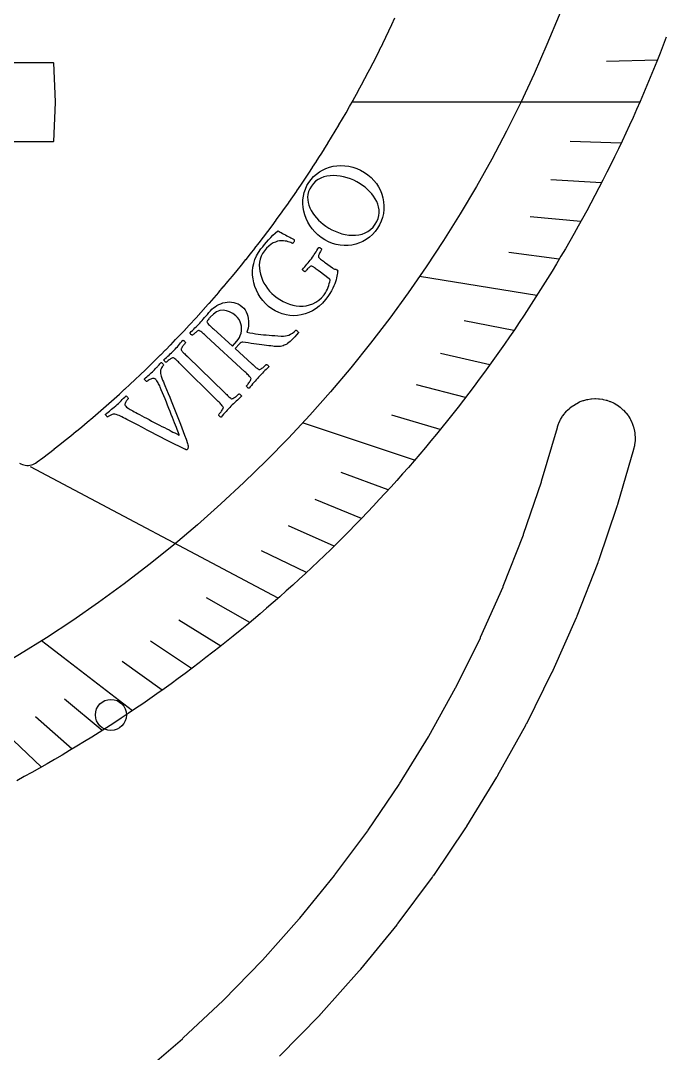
# Model space of a CAD drawing. Header units: millimetres. Extents: x -31.9 to 31.9, y -31.9 to 31.9.
# Drawn here: x 10.93 to 21.29, y -15.29 to 1.31 of the extents above; entities that cross this region are included whole.
import ezdxf

# ---------------------------------------------------------------- set-up
doc = ezdxf.new("R2010")
doc.units = ezdxf.units.MM
for name, color, linetype in [('CUT_INNER', 6, 'Continuous'), ('ENGRAVE', 7, 'Continuous'), ('ENGRAVE_FINE', 8, 'Continuous'), ('TEXT', 5, 'Continuous')]:
    doc.layers.add(name, color=color, linetype=linetype)

msp = doc.modelspace()

# ---------------------------------------------------------------- linework, layer by layer
at = {"layer": 'CUT_INNER'}
for points in [[(10.9112, -5.8053), (10.9329, -5.8166), (10.9555, -5.8258), (10.979, -5.8328), (11.003, -5.8374), (11.0273, -5.8397), (11.0518, -5.8395), (11.0761, -5.837), (11.1, -5.8321), (11.1234, -5.8249), (11.146, -5.8155), (11.1675, -5.8039), (11.1878, -5.7902), (11.1933, -5.7861), (11.1945, -5.7852), (11.2845, -5.7171), (11.2857, -5.7162), (11.3753, -5.6476), (11.3765, -5.6467), (11.4657, -5.5775), (11.4669, -5.5766), (11.5556, -5.5069), (11.5568, -5.506), (11.6451, -5.4357), (11.6463, -5.4348), (11.7342, -5.364), (11.7354, -5.363), (11.8228, -5.2917), (11.824, -5.2908), (11.911, -5.2189), (11.9122, -5.2179), (11.9987, -5.1456), (11.9999, -5.1446), (12.086, -5.0717), (12.0872, -5.0707), (12.1728, -4.9973), (12.174, -4.9963), (12.2592, -4.9223), (12.2604, -4.9213), (12.3451, -4.8468), (12.3463, -4.8458), (12.4306, -4.7708), (12.4317, -4.7698), (12.5155, -4.6943), (12.5167, -4.6932), (12.6, -4.6172), (12.6012, -4.6162), (12.6841, -4.5396), (12.6852, -4.5386), (12.7676, -4.4616), (12.7687, -4.4605), (12.8507, -4.383), (12.8518, -4.3819), (12.9333, -4.3039), (12.9344, -4.3028), (13.0153, -4.2242), (13.0164, -4.2232), (13.097, -4.1441), (13.098, -4.1431), (13.1781, -4.0635), (13.1792, -4.0624), (13.2587, -3.9824), (13.2598, -3.9813), (13.3388, -3.9008), (13.3399, -3.8997), (13.4184, -3.8187), (13.4195, -3.8176), (13.4975, -3.7362), (13.4986, -3.735), (13.5761, -3.6531), (13.5772, -3.652), (13.6542, -3.5695), (13.6553, -3.5684), (13.7318, -3.4855), (13.7328, -3.4844), (13.8089, -3.401), (13.8099, -3.3999), (13.8854, -3.3161), (13.8864, -3.3149), (13.9614, -3.2306), (13.9624, -3.2295), (14.0369, -3.1447), (14.0379, -3.1436), (14.1119, -3.0584), (14.1129, -3.0572), (14.1863, -2.9716), (14.1873, -2.9704), (14.2602, -2.8843), (14.2612, -2.8831), (14.3336, -2.7966), (14.3346, -2.7954), (14.4064, -2.7084), (14.4074, -2.7072), (14.4787, -2.6198), (14.4796, -2.6186), (14.5504, -2.5307), (14.5514, -2.5295), (14.6216, -2.4412), (14.6225, -2.44), (14.6922, -2.3513), (14.6932, -2.3501), (14.7623, -2.2609), (14.7633, -2.2597), (14.8318, -2.1701), (14.8328, -2.1689), (14.9008, -2.0789), (14.9017, -2.0777), (14.9692, -1.9873), (14.9701, -1.986), (15.0371, -1.8952), (15.038, -1.894), (15.1043, -1.8027), (15.1052, -1.8015), (15.1711, -1.7098), (15.1719, -1.7086), (15.2372, -1.6165), (15.2381, -1.6153), (15.3028, -1.5229), (15.3036, -1.5216), (15.3677, -1.4288), (15.3686, -1.4275), (15.4322, -1.3343), (15.433, -1.333), (15.496, -1.2394), (15.4968, -1.2381), (15.5592, -1.1441), (15.5601, -1.1428), (15.6219, -1.0484), (15.6227, -1.0472), (15.684, -0.9524), (15.6848, -0.9511), (15.7454, -0.856), (15.7463, -0.8547), (15.8063, -0.7592), (15.8071, -0.7579), (15.8666, -0.662), (15.8674, -0.6607), (15.9263, -0.5645), (15.9271, -0.5631), (15.9854, -0.4666), (15.9862, -0.4652), (16.0439, -0.3683), (16.0447, -0.367), (16.1018, -0.2697), (16.1026, -0.2683), (16.1591, -0.1707), (16.1598, -0.1694), (16.2158, -0.0714), (16.2165, -0.07), (16.2718, 0.0283), (16.2726, 0.0296), (16.3273, 0.1283), (16.328, 0.1297), (16.3821, 0.2287), (16.3828, 0.23), (16.4363, 0.3294), (16.4371, 0.3307), (16.4899, 0.4304), (16.4906, 0.4317), (16.5429, 0.5317), (16.5436, 0.5331), (16.5953, 0.6334), (16.596, 0.6347), (16.647, 0.7354), (16.6477, 0.7367), (16.6981, 0.8377), (16.6988, 0.839), (16.7486, 0.9403), (16.7493, 0.9417), (16.7984, 1.0432), (16.7991, 1.0446), (16.8477, 1.1464), (16.8483, 1.1478), (16.8962, 1.25), (16.8969, 1.2513), (16.9442, 1.3538)], [(21.3078, 1.0469), (21.2579, 0.9164), (21.2072, 0.7861), (21.1557, 0.6561), (21.1034, 0.5265), (21.0503, 0.3971), (20.9964, 0.2681), (20.9417, 0.1395), (20.8863, 0.0111), (20.83, -0.1168), (20.773, -0.2445), (20.7151, -0.3718), (20.6565, -0.4987), (20.5972, -0.6253), (20.537, -0.7515), (20.4761, -0.8773), (20.4144, -1.0027), (20.3519, -1.1278), (20.2887, -1.2525), (20.2247, -1.3768), (20.1599, -1.5007), (20.0944, -1.6242), (20.0281, -1.7473), (19.9611, -1.87), (19.8933, -1.9922), (19.8248, -2.1141), (19.7555, -2.2355), (19.6855, -2.3565), (19.6147, -2.4771), (19.5432, -2.5972), (19.471, -2.7169), (19.398, -2.8362), (19.3243, -2.955), (19.2499, -3.0733), (19.1747, -3.1912), (19.0988, -3.3086), (19.0222, -3.4256), (18.9449, -3.5421), (18.8669, -3.6581), (18.7882, -3.7736), (18.7087, -3.8886), (18.6286, -4.0032), (18.5477, -4.1172), (18.4662, -4.2308), (18.384, -4.3438), (18.301, -4.4564), (18.2174, -4.5684), (18.1331, -4.68), (18.0481, -4.791), (17.9624, -4.9014), (17.8761, -5.0114), (17.7891, -5.1208), (17.7014, -5.2297), (17.613, -5.338), (17.524, -5.4458), (17.4343, -5.5531), (17.344, -5.6598), (17.253, -5.7659), (17.1614, -5.8715), (17.0691, -5.9765), (16.9762, -6.081), (16.8826, -6.1849), (16.7884, -6.2882), (16.6936, -6.3909), (16.5981, -6.493), (16.502, -6.5946), (16.4053, -6.6955), (16.308, -6.7959), (16.2101, -6.8957), (16.1115, -6.9948), (16.0124, -7.0934), (15.9126, -7.1913), (15.8122, -7.2886), (15.7113, -7.3854), (15.6098, -7.4815), (15.5076, -7.5769), (15.4049, -7.6718), (15.3016, -7.766), (15.1977, -7.8595), (15.0933, -7.9525), (14.9883, -8.0448), (14.8827, -8.1364), (14.7766, -8.2274), (14.6699, -8.3177), (14.5626, -8.4074), (14.4548, -8.4964), (14.3465, -8.5848), (14.2376, -8.6725), (14.1282, -8.7595), (14.0183, -8.8459), (13.9078, -8.9316), (13.7968, -9.0166), (13.6853, -9.1009), (13.5732, -9.1845), (13.4607, -9.2674), (13.3476, -9.3497), (13.2341, -9.4312), (13.12, -9.5121), (13.0055, -9.5922), (12.8905, -9.6717), (12.7749, -9.7504), (12.6589, -9.8285), (12.5425, -9.9058), (12.4255, -9.9824), (12.3081, -10.0583), (12.1902, -10.1334), (12.0719, -10.2079), (11.9531, -10.2816), (11.8338, -10.3545), (11.7142, -10.4268), (11.594, -10.4983), (11.4735, -10.5691), (11.3525, -10.6391), (11.231, -10.7084), (11.1092, -10.7769), (10.9869, -10.8447), (10.8642, -10.9118)], [(2.825, 0.638), (11.4475, 0.638), (11.4532, 0.6377), (11.4537, 0.6321), (11.4845, 0.0061), (11.4845, -0.0061), (11.4537, -0.6321), (11.4532, -0.6377), (11.4475, -0.638), (2.825, -0.638)], [(12.8551, -15.6375), (13.5278, -15.0593), (13.5361, -15.0519), (14.1825, -14.4444), (14.1904, -14.4366), (14.8093, -13.8011), (14.8168, -13.793), (15.4069, -13.1306), (15.4141, -13.1221), (15.9742, -12.4342), (15.981, -12.4255), (16.51, -11.7134), (16.5164, -11.7044), (17.0133, -10.9695), (17.0193, -10.9602), (17.4832, -10.204), (17.4888, -10.1945), (17.9186, -9.4185), (17.9238, -9.4087), (18.3188, -8.6144), (18.3235, -8.6043), (18.6828, -7.7933), (18.6871, -7.7831), (19.0101, -6.9569), (19.014, -6.9465), (19.3, -6.1068), (19.3034, -6.0962), (19.5566, -5.2287), (19.5584, -5.2228), (19.5759, -5.1724), (19.5805, -5.161), (19.6015, -5.1153), (19.6072, -5.1044), (19.6326, -5.061), (19.6393, -5.0507), (19.6689, -5.0099), (19.6765, -5.0004), (19.7099, -4.9627), (19.7185, -4.954), (19.7555, -4.9198), (19.7649, -4.9119), (19.805, -4.8815), (19.8151, -4.8746), (19.858, -4.8482), (19.8687, -4.8424), (19.914, -4.8204), (19.9253, -4.8155), (19.9725, -4.7981), (19.9842, -4.7944), (20.0329, -4.7817), (20.0449, -4.7791), (20.0946, -4.7712), (20.1068, -4.7699), (20.157, -4.7669), (20.1693, -4.7668), (20.2196, -4.7687), (20.2318, -4.7698), (20.2817, -4.7767), (20.2937, -4.7789), (20.3427, -4.7906), (20.3544, -4.7941), (20.402, -4.8105), (20.4134, -4.8151), (20.4591, -4.8361), (20.47, -4.8418), (20.5134, -4.8672), (20.5237, -4.8739), (20.5644, -4.9035), (20.574, -4.9112), (20.6116, -4.9446), (20.6204, -4.9531), (20.6546, -4.9901), (20.6625, -4.9995), (20.6929, -5.0396), (20.6998, -5.0497), (20.7261, -5.0926), (20.732, -5.1034), (20.754, -5.1486), (20.7588, -5.1599), (20.7763, -5.2071), (20.78, -5.2188), (20.7927, -5.2675), (20.7952, -5.2795), (20.8032, -5.3292), (20.8045, -5.3414), (20.8075, -5.3917), (20.8076, -5.4039), (20.8057, -5.4542), (20.8046, -5.4664), (20.7977, -5.5163), (20.7955, -5.5283), (20.783, -5.5803), (20.7815, -5.5862), (20.5231, -6.4713), (20.5223, -6.474), (20.5146, -6.4983), (20.5138, -6.5009), (20.2159, -7.3753), (20.215, -7.3779), (20.2062, -7.4019), (20.2052, -7.4045), (19.8688, -8.2648), (19.8678, -8.2674), (19.858, -8.2909), (19.8569, -8.2935), (19.4827, -9.138), (19.4815, -9.1405), (19.4706, -9.1636), (19.4694, -9.1661), (19.0581, -9.9932), (19.0569, -9.9957), (19.045, -10.0183), (19.0437, -10.0207), (18.5961, -10.8288), (18.5947, -10.8312), (18.5819, -10.8532), (18.5804, -10.8556), (18.0974, -11.643), (18.096, -11.6453), (18.0821, -11.6668), (18.0806, -11.6691), (17.5632, -12.4343), (17.5616, -12.4366), (17.5468, -12.4574), (17.5452, -12.4597), (16.9943, -13.2011), (16.9926, -13.2034), (16.977, -13.2235), (16.9752, -13.2257), (16.392, -13.942), (16.3902, -13.9441), (16.3737, -13.9636), (16.3719, -13.9656), (15.7574, -14.6554), (15.7556, -14.6574), (15.7382, -14.6761), (15.7362, -14.6781), (15.0918, -15.3399)]]:
    msp.add_lwpolyline(points, dxfattribs=at)
at = {"layer": 'ENGRAVE'}
for points in [[(20.8814, 0), (16.256, 0)], [(19.2283, -3.1073), (17.3422, -2.8025)], [(17.2603, -5.7575), (15.4618, -5.1576)], [(15.0693, -7.9736), (11.0861, -5.866)], [(12.7239, -9.7849), (11.2613, -8.6601)]]:
    msp.add_lwpolyline(points, dxfattribs=at)
for centre, radius in [((0, 9.1156), 21.0426), ((12.3801, -9.8524), 0.25)]:
    msp.add_circle(centre, radius, dxfattribs=at)
at = {"layer": 'ENGRAVE_FINE'}
for points in [[(21.1642, 0.6773), (20.3476, 0.6512)], [(20.5813, -0.6587), (19.7647, -0.6326)], [(20.265, -1.2987), (19.4498, -1.2465)], [(19.9334, -1.9201), (19.1208, -1.8418)], [(19.5875, -2.5229), (18.7784, -2.4187)], [(18.8566, -3.6733), (18.0574, -3.5176)], [(18.4731, -4.2212), (17.6804, -4.04)], [(18.0788, -4.751), (17.2935, -4.5447)], [(17.6743, -5.2631), (16.8974, -5.0317)], [(16.8374, -6.2346), (16.0801, -5.9542)], [(16.4063, -6.6945), (15.6603, -6.3901)], [(15.9676, -7.1375), (15.2336, -6.8094)], [(15.5218, -7.5638), (14.8008, -7.2124)], [(14.6108, -8.3673), (13.9184, -7.9708)], [(14.1466, -8.745), (13.4698, -8.3267)], [(13.6771, -9.107), (13.0167, -8.6673)], [(13.2027, -9.4536), (12.5596, -8.9931)], [(12.2409, -10.1012), (11.6346, -9.6009)], [(11.7541, -10.4028), (11.1672, -9.8834)], [(11.2638, -10.6898), (10.6971, -10.152)]]:
    msp.add_lwpolyline(points, dxfattribs=at)
at = {"layer": 'TEXT'}
for points in [[(15.5614, -1.2907), (15.5979, -1.2414), (15.6382, -1.1968), (15.6825, -1.1569), (15.7307, -1.1215), (15.7822, -1.0911), (15.8362, -1.0661), (15.8928, -1.0463), (15.952, -1.0317), (16.0129, -1.0227), (16.0749, -1.0194), (16.138, -1.0219), (16.2021, -1.0301), (16.2665, -1.0446), (16.3302, -1.066), (16.3934, -1.0943), (16.4559, -1.1295), (16.512, -1.1681), (16.5627, -1.2109), (16.6079, -1.2579), (16.6477, -1.3091), (16.682, -1.3636), (16.7106, -1.4202), (16.7337, -1.4791), (16.7511, -1.5401), (16.7625, -1.6024), (16.7677, -1.6649), (16.7666, -1.7278), (16.7592, -1.7908), (16.7453, -1.853), (16.7248, -1.9133), (16.6977, -1.9717), (16.664, -2.028), (16.6255, -2.08), (16.5827, -2.1272), (16.5358, -2.1694), (16.4848, -2.2066), (16.4306, -2.2383), (16.3741, -2.264), (16.3155, -2.2835), (16.2547, -2.297), (16.1925, -2.3043), (16.1298, -2.3052), (16.0666, -2.2998), (16.0029, -2.2881), (15.9395, -2.2699), (15.8776, -2.2448), (15.8169, -2.2128), (15.7576, -2.1741), (15.704, -2.1319), (15.6558, -2.0861), (15.613, -2.0367), (15.5755, -1.9836), (15.5434, -1.9281), (15.5167, -1.8711), (15.4954, -1.8127), (15.4795, -1.7528), (15.4692, -1.6923), (15.4648, -1.632), (15.4661, -1.5719), (15.4733, -1.5119), (15.4864, -1.4532), (15.5054, -1.3968), (15.5304, -1.3426), (15.5614, -1.2907)], [(15.6015, -1.3498), (15.5757, -1.3937), (15.557, -1.4378), (15.5454, -1.4822), (15.5409, -1.5269), (15.5426, -1.5714), (15.5493, -1.6153), (15.561, -1.6585), (15.5779, -1.7012), (15.5991, -1.743), (15.624, -1.7835), (15.6524, -1.8228), (15.6844, -1.8608), (15.719, -1.8971), (15.7552, -1.931), (15.793, -1.9627), (15.8325, -1.9921), (15.8803, -2.0234), (15.9303, -2.0514), (15.9824, -2.0761), (16.0367, -2.0976), (16.092, -2.1151), (16.1475, -2.1282), (16.203, -2.1367), (16.2585, -2.1406), (16.3132, -2.1395), (16.366, -2.1327), (16.417, -2.1204), (16.4661, -2.1024), (16.5123, -2.0782), (16.5545, -2.0471), (16.5928, -2.009), (16.6271, -1.9641), (16.6544, -1.9173), (16.6743, -1.8706), (16.6866, -1.8238), (16.6915, -1.7771), (16.6898, -1.7308), (16.6826, -1.6853), (16.6699, -1.6406), (16.6518, -1.5967), (16.629, -1.5541), (16.6025, -1.5132), (16.5723, -1.4742), (16.5385, -1.4369), (16.5021, -1.4017), (16.4642, -1.3691), (16.4249, -1.339), (16.3841, -1.3113), (16.3349, -1.2823), (16.2839, -1.2566), (16.2311, -1.2343), (16.1765, -1.2152), (16.121, -1.2), (16.0658, -1.189), (16.0107, -1.1824), (15.9558, -1.1801), (15.9021, -1.1824), (15.8506, -1.1898), (15.8013, -1.2021), (15.7542, -1.2195), (15.7102, -1.2425), (15.6701, -1.2719), (15.6339, -1.3076), (15.6015, -1.3498)], [(15.7282, -2.7192), (15.7258, -2.7174), (15.7234, -2.7156), (15.721, -2.7137), (15.7186, -2.7119), (15.7162, -2.7101), (15.7138, -2.7083), (15.7114, -2.7065), (15.709, -2.7047), (15.6941, -2.6936), (15.6798, -2.683), (15.6661, -2.6731), (15.6531, -2.6639), (15.6407, -2.6556), (15.6291, -2.6486), (15.6182, -2.643), (15.608, -2.6387), (15.6018, -2.6374), (15.5941, -2.6392), (15.5849, -2.644), (15.5742, -2.6519), (15.5628, -2.6615), (15.5516, -2.6717), (15.5407, -2.6823), (15.53, -2.6935), (15.5204, -2.704), (15.5124, -2.7129), (15.5062, -2.7201), (15.5017, -2.7257), (15.4963, -2.7249), (15.4901, -2.7227), (15.483, -2.7192), (15.4751, -2.7142), (15.4678, -2.7085), (15.4623, -2.7028), (15.4588, -2.6972), (15.457, -2.6916), (15.4759, -2.6688), (15.4945, -2.6465), (15.5131, -2.6247), (15.5315, -2.6035), (15.5496, -2.5823), (15.5673, -2.5608), (15.5846, -2.539), (15.6015, -2.5169), (15.6182, -2.494), (15.634, -2.4714), (15.6488, -2.4493), (15.6627, -2.4275), (15.6766, -2.4055), (15.6912, -2.3828), (15.7067, -2.3593), (15.723, -2.335), (15.7289, -2.3351), (15.7353, -2.3369), (15.7423, -2.3405), (15.7498, -2.3459), (15.7569, -2.352), (15.7623, -2.3578), (15.7662, -2.3631), (15.7684, -2.3681), (15.7644, -2.3739), (15.7594, -2.3818), (15.7533, -2.3917), (15.7462, -2.4037), (15.7389, -2.4165), (15.7324, -2.4293), (15.7265, -2.442), (15.7213, -2.4546), (15.7175, -2.4662), (15.7158, -2.4759), (15.7163, -2.4839), (15.7189, -2.49), (15.7272, -2.5005), (15.7374, -2.5114), (15.7495, -2.5226), (15.7636, -2.5341), (15.779, -2.5461), (15.795, -2.5583), (15.8117, -2.5709), (15.8291, -2.5839), (15.9405, -2.6661), (15.953, -2.6746), (15.9646, -2.6808), (15.9753, -2.6848), (15.9852, -2.6866), (15.9943, -2.6878), (16.0027, -2.69), (16.0103, -2.6933), (16.0171, -2.6975), (16.02, -2.7001), (16.0223, -2.7032), (16.0239, -2.7067), (16.0248, -2.7108), (16.025, -2.7163), (16.0246, -2.7245), (16.0234, -2.7354), (16.0216, -2.7489), (16.0173, -2.7733), (16.0122, -2.7993), (16.0063, -2.8268), (15.9996, -2.8557), (15.9909, -2.8865), (15.9792, -2.9196), (15.9645, -2.9549), (15.9468, -2.9924), (15.9249, -3.0328), (15.8976, -3.0767), (15.865, -3.1241), (15.8269, -3.1749), (15.78, -3.2298), (15.7299, -3.2782), (15.6764, -3.32), (15.6198, -3.3552), (15.5611, -3.3838), (15.5012, -3.4059), (15.4403, -3.4216), (15.3783, -3.4307), (15.3162, -3.4336), (15.2549, -3.4302), (15.1943, -3.4207), (15.1345, -3.4052), (15.0762, -3.3836), (15.0202, -3.3563), (14.9666, -3.3231), (14.9153, -3.2843), (14.8649, -3.2384), (14.8199, -3.1892), (14.7803, -3.1369), (14.7461, -3.0813), (14.7173, -3.0235), (14.694, -2.9643), (14.6762, -2.9036), (14.6638, -2.8416), (14.6573, -2.779), (14.657, -2.7166), (14.663, -2.6544), (14.6753, -2.5925), (14.694, -2.5316), (14.7194, -2.4726), (14.7515, -2.4155), (14.7903, -2.3603), (14.8191, -2.3239), (14.8493, -2.2872), (14.8808, -2.2501), (14.9137, -2.2128), (14.9481, -2.1756), (14.9843, -2.1393), (15.0221, -2.1038), (15.0618, -2.0691), (15.0641, -2.0703), (15.071, -2.0739), (15.0826, -2.0798), (15.0988, -2.0882), (15.1181, -2.0982), (15.1388, -2.1092), (15.161, -2.1211), (15.1848, -2.134), (15.2087, -2.147), (15.2315, -2.1593), (15.2533, -2.171), (15.274, -2.182), (15.2921, -2.1917), (15.3059, -2.1992), (15.3155, -2.2047), (15.3208, -2.2082), (15.3241, -2.2105), (15.3261, -2.2145), (15.327, -2.22), (15.3268, -2.2271), (15.3255, -2.2347), (15.3232, -2.242), (15.32, -2.2489), (15.3159, -2.2553), (15.3116, -2.2604), (15.3071, -2.2646), (15.3022, -2.268), (15.2971, -2.2705), (15.2855, -2.2651), (15.2706, -2.259), (15.2526, -2.2521), (15.2313, -2.2445), (15.2074, -2.2376), (15.1814, -2.2326), (15.1532, -2.2297), (15.1229, -2.2287), (15.0911, -2.2309), (15.0582, -2.2376), (15.0243, -2.2487), (14.9893, -2.2642), (14.9538, -2.2854), (14.9183, -2.3138), (14.8827, -2.3494), (14.8469, -2.3921), (14.8183, -2.4339), (14.7959, -2.4775), (14.7797, -2.5231), (14.7696, -2.5705), (14.7652, -2.6191), (14.7658, -2.6681), (14.7715, -2.7174), (14.7823, -2.767), (14.7976, -2.8162), (14.8168, -2.8641), (14.84, -2.9105), (14.8672, -2.9557), (14.8977, -2.9986), (14.9307, -3.0386), (14.9664, -3.0755), (15.0047, -3.1094), (15.0501, -3.1438), (15.0975, -3.175), (15.147, -3.2028), (15.1985, -3.2273), (15.2514, -3.2476), (15.3048, -3.2631), (15.3587, -3.2737), (15.4132, -3.2793), (15.4674, -3.2795), (15.5207, -3.2735), (15.5731, -3.2613), (15.6244, -3.243), (15.6739, -3.2178), (15.7207, -3.185), (15.7648, -3.1447), (15.8061, -3.0968), (15.8281, -3.0662), (15.8466, -3.0356), (15.8616, -3.0052), (15.8732, -2.9748), (15.8823, -2.9453), (15.8902, -2.9172), (15.8968, -2.8905), (15.9021, -2.8653), (15.903, -2.8603), (15.903, -2.8561), (15.902, -2.8525), (15.9, -2.8497), (15.8973, -2.8471), (15.8942, -2.8444), (15.8908, -2.8416), (15.887, -2.8386)], [(13.9818, -3.3538), (14.004, -3.3309), (14.0285, -3.3095), (14.0554, -3.2895), (14.0846, -3.271), (14.1155, -3.2544), (14.1475, -3.2404), (14.1804, -3.2289), (14.2144, -3.22), (14.249, -3.2143), (14.2837, -3.2123), (14.3187, -3.2141), (14.3539, -3.2196), (14.3888, -3.2295), (14.4229, -3.2444), (14.4562, -3.2642), (14.4886, -3.2891), (14.5135, -3.3136), (14.535, -3.3414), (14.5529, -3.3725), (14.5673, -3.4069), (14.5783, -3.4434), (14.5859, -3.4806), (14.5902, -3.5186), (14.5911, -3.5574), (14.5887, -3.5957), (14.5832, -3.6321), (14.5746, -3.6667), (14.5629, -3.6995), (14.6115, -3.7082), (14.6585, -3.716), (14.7038, -3.723), (14.7476, -3.7291), (14.7907, -3.7345), (14.8341, -3.7393), (14.8778, -3.7436), (14.9217, -3.7473), (14.967, -3.7507), (15.0147, -3.7542), (15.0649, -3.7575), (15.1175, -3.7608), (15.1517, -3.7614), (15.1837, -3.7588), (15.2137, -3.7533), (15.2416, -3.7448), (15.2686, -3.7324), (15.2961, -3.7151), (15.3239, -3.693), (15.3521, -3.666), (15.358, -3.6666), (15.3643, -3.6695), (15.3709, -3.6746), (15.3779, -3.6821), (15.3843, -3.6899), (15.3891, -3.6961), (15.3923, -3.7006), (15.394, -3.7035), (15.3629, -3.7401), (15.3338, -3.7728), (15.3066, -3.8016), (15.2815, -3.8266), (15.2586, -3.8479), (15.2383, -3.8654), (15.2206, -3.8793), (15.2055, -3.8895), (15.1948, -3.8951), (15.1818, -3.9014), (15.1666, -3.9086), (15.1493, -3.9166), (15.1297, -3.9237), (15.1076, -3.9284), (15.0832, -3.9307), (15.0564, -3.9305), (15.0441, -3.9296), (15.0272, -3.9282), (15.0059, -3.9261), (14.9801, -3.9235), (14.9506, -3.9203), (14.9183, -3.9166), (14.883, -3.9123), (14.8449, -3.9074), (14.8048, -3.9021), (14.7633, -3.8966), (14.7205, -3.8908), (14.6764, -3.8847), (14.6319, -3.8784), (14.5882, -3.8718), (14.545, -3.8651), (14.5026, -3.8581), (14.4883, -3.8583), (14.4739, -3.8631), (14.4594, -3.8724), (14.4449, -3.8864), (14.377, -3.9614), (14.6471, -4.2072), (14.6494, -4.2092), (14.6516, -4.2112), (14.6538, -4.2132), (14.656, -4.2153), (14.6583, -4.2173), (14.6605, -4.2193), (14.6627, -4.2213), (14.6649, -4.2234), (14.6788, -4.2358), (14.692, -4.2476), (14.7047, -4.2588), (14.7168, -4.2692), (14.7284, -4.2786), (14.7393, -4.2866), (14.7497, -4.2932), (14.7595, -4.2983), (14.7655, -4.299), (14.7734, -4.2972), (14.7831, -4.293), (14.7948, -4.2863), (14.8073, -4.2781), (14.8196, -4.269), (14.8318, -4.2591), (14.8439, -4.2483), (14.855, -4.238), (14.864, -4.2294), (14.8711, -4.2224), (14.8762, -4.217), (14.8815, -4.2181), (14.8876, -4.2207), (14.8944, -4.2248), (14.9019, -4.2304), (14.9087, -4.2366), (14.9137, -4.2427), (14.9168, -4.2487), (14.918, -4.2545), (14.8963, -4.2758), (14.875, -4.2966), (14.8543, -4.3171), (14.8341, -4.3371), (14.8141, -4.3572), (14.794, -4.3777), (14.774, -4.3988), (14.754, -4.4204), (14.7347, -4.4417), (14.7154, -4.4634), (14.6963, -4.4856), (14.6772, -4.5081), (14.658, -4.531), (14.6388, -4.5541), (14.6194, -4.5775), (14.6, -4.6011), (14.5941, -4.6004), (14.5879, -4.5978), (14.5814, -4.5934), (14.5746, -4.587), (14.5684, -4.5801), (14.5637, -4.5737), (14.5606, -4.5679), (14.559, -4.5626), (14.5639, -4.5571), (14.5703, -4.5494), (14.5782, -4.5397), (14.5875, -4.5278), (14.5972, -4.5148), (14.6061, -4.5016), (14.6143, -4.4883), (14.6218, -4.4748), (14.6277, -4.4624), (14.631, -4.4524), (14.6318, -4.4447), (14.6301, -4.4394), (14.6231, -4.4279), (14.6141, -4.416), (14.6033, -4.4034), (14.5906, -4.3904), (14.5767, -4.3769), (14.5621, -4.3629), (14.5468, -4.3485), (14.531, -4.3338), (13.9156, -3.7668), (13.8995, -3.7521), (13.8839, -3.7378), (13.8687, -3.7241), (13.8538, -3.7109), (13.8395, -3.699), (13.826, -3.6889), (13.8134, -3.6807), (13.8015, -3.6743), (13.7956, -3.6724), (13.7881, -3.6733), (13.7789, -3.6772), (13.768, -3.6839), (13.7564, -3.6922), (13.7449, -3.701), (13.7335, -3.7102), (13.7222, -3.7198), (13.7118, -3.7289), (13.7033, -3.7366), (13.6966, -3.7429), (13.6918, -3.7478), (13.6865, -3.7465), (13.6806, -3.7436), (13.674, -3.7393), (13.6667, -3.7335), (13.66, -3.7271), (13.6551, -3.7209), (13.6521, -3.715), (13.6508, -3.7094), (13.6711, -3.6893), (13.6912, -3.6696), (13.7111, -3.6501), (13.7309, -3.631), (13.7503, -3.612), (13.7694, -3.5927), (13.7881, -3.5733), (13.8064, -3.5536), (13.8254, -3.5327), (13.8449, -3.5108), (13.8649, -3.4879), (13.8855, -3.4639), (13.9071, -3.4387), (13.9303, -3.412), (13.9552, -3.3837), (13.9818, -3.3538)], [(14.3863, -3.4351), (14.3374, -3.3979), (14.2873, -3.3708), (14.2361, -3.3537), (14.1838, -3.3466), (14.1311, -3.352), (14.0787, -3.3723), (14.0266, -3.4077), (13.9747, -3.458), (13.9682, -3.4653), (13.9604, -3.4745), (13.9513, -3.4856), (13.9408, -3.4985), (13.9314, -3.5115), (13.9256, -3.5227), (13.9235, -3.5321), (13.9249, -3.5399), (13.9305, -3.5495), (13.9389, -3.5607), (13.9502, -3.5733), (13.9644, -3.5875), (13.9801, -3.6023), (13.996, -3.6172), (14.0121, -3.632), (14.0283, -3.6469), (14.3324, -3.9209), (14.4014, -3.8446), (14.4246, -3.8155), (14.4439, -3.7841), (14.4593, -3.7504), (14.4707, -3.7144), (14.4778, -3.6772), (14.4801, -3.6401), (14.4777, -3.603), (14.4705, -3.5659), (14.4581, -3.5299), (14.4399, -3.4961), (14.416, -3.4645), (14.3863, -3.4351)], [(13.3919, -3.991), (13.411, -3.9712), (13.4296, -3.9513), (13.4476, -3.9314), (13.4651, -3.9115), (13.4825, -3.8913), (13.5004, -3.8708), (13.5188, -3.85), (13.5377, -3.8287), (13.5434, -3.8297), (13.5495, -3.8324), (13.5559, -3.8369), (13.5626, -3.8433), (13.5688, -3.8503), (13.5735, -3.8566), (13.5766, -3.8624), (13.5783, -3.8676), (13.5736, -3.8727), (13.5676, -3.8799), (13.5601, -3.889), (13.5513, -3.9001), (13.542, -3.9122), (13.5334, -3.9242), (13.5253, -3.936), (13.5178, -3.9478), (13.5119, -3.9588), (13.5086, -3.9683), (13.5077, -3.9761), (13.5094, -3.9825), (13.5154, -3.9918), (13.5228, -4.0018), (13.5318, -4.0124), (13.5422, -4.0236), (13.5537, -4.0354), (13.5658, -4.0476), (13.5786, -4.0602), (13.5919, -4.0732), (13.5941, -4.0753), (13.5963, -4.0774), (13.5984, -4.0795), (13.6006, -4.0816), (13.6027, -4.0837), (13.6049, -4.0858), (13.6071, -4.0879), (13.6092, -4.09), (14.2097, -4.6727), (14.2119, -4.6748), (14.2141, -4.6769), (14.2162, -4.679), (14.2184, -4.6811), (14.2205, -4.6832), (14.2227, -4.6853), (14.2249, -4.6874), (14.227, -4.6895), (14.2404, -4.7024), (14.2533, -4.7146), (14.2656, -4.7261), (14.2774, -4.737), (14.2887, -4.7467), (14.2993, -4.7551), (14.3095, -4.762), (14.3191, -4.7675), (14.3251, -4.7683), (14.333, -4.7668), (14.3429, -4.7629), (14.3547, -4.7566), (14.3675, -4.7487), (14.3801, -4.74), (14.3927, -4.7305), (14.4051, -4.7202), (14.4165, -4.7103), (14.4258, -4.7019), (14.4331, -4.6951), (14.4383, -4.6899), (14.4437, -4.6912), (14.4497, -4.694), (14.4563, -4.6983), (14.4636, -4.7042), (14.4703, -4.7106), (14.475, -4.7169), (14.4779, -4.7229), (14.479, -4.7287), (14.4565, -4.7493), (14.4347, -4.7695), (14.4133, -4.7893), (14.3924, -4.8086), (14.3717, -4.828), (14.3511, -4.848), (14.3304, -4.8684), (14.3097, -4.8893), (14.2897, -4.91), (14.2697, -4.9311), (14.2499, -4.9525), (14.2301, -4.9745), (14.2102, -4.9967), (14.1902, -5.0192), (14.1701, -5.0419), (14.1499, -5.0649), (14.144, -5.064), (14.1379, -5.0612), (14.1316, -5.0566), (14.125, -5.0501), (14.119, -5.0429), (14.1146, -5.0364), (14.1116, -5.0304), (14.1102, -5.0251), (14.1153, -5.0198), (14.1219, -5.0123), (14.1301, -5.0028), (14.1398, -4.9913), (14.1499, -4.9786), (14.1593, -4.9657), (14.1679, -4.9526), (14.1758, -4.9394), (14.1821, -4.9272), (14.1857, -4.9173), (14.1868, -4.9096), (14.1852, -4.9043), (14.1786, -4.8926), (14.17, -4.8803), (14.1596, -4.8675), (14.1474, -4.854), (14.1339, -4.8401), (14.1197, -4.8256), (14.1049, -4.8108), (14.0895, -4.7955), (13.4941, -4.2076), (13.4786, -4.1924), (13.4634, -4.1776), (13.4486, -4.1635), (13.4342, -4.1498), (13.4203, -4.1373), (13.4071, -4.1268), (13.3948, -4.1182), (13.3831, -4.1115), (13.3773, -4.1094), (13.3697, -4.1101), (13.3604, -4.1136), (13.3493, -4.12), (13.3374, -4.128), (13.3255, -4.1365), (13.3136, -4.1456), (13.3017, -4.1551), (13.2907, -4.1642), (13.2818, -4.1718), (13.2748, -4.178), (13.2697, -4.1828), (13.2645, -4.1813), (13.2587, -4.1782), (13.2522, -4.1737), (13.2451, -4.1677), (13.2386, -4.1611), (13.2339, -4.1547), (13.2311, -4.1487), (13.23, -4.143), (13.251, -4.1236), (13.2718, -4.1044), (13.2926, -4.0854), (13.3132, -4.0666), (13.3336, -4.0479), (13.3535, -4.0291), (13.3729, -4.0101), (13.3919, -3.991)], [(12.4561, -4.8834), (12.4786, -4.8631), (12.5005, -4.8427), (12.5218, -4.8224), (12.5424, -4.802), (12.5627, -4.7818), (12.5828, -4.7618), (12.6028, -4.7421), (12.6227, -4.7225), (12.6272, -4.7251), (12.6325, -4.7295), (12.6387, -4.7356), (12.6457, -4.7436), (12.652, -4.7516), (12.6561, -4.7582), (12.658, -4.7632), (12.6577, -4.7666), (12.6541, -4.7703), (12.6491, -4.7761), (12.6427, -4.7841), (12.6348, -4.7942), (12.6267, -4.8057), (12.6195, -4.8176), (12.6132, -4.8301), (12.6078, -4.843), (12.6047, -4.8559), (12.6052, -4.8681), (12.6092, -4.8795), (12.6168, -4.8903), (12.632, -4.904), (12.6562, -4.921), (12.6893, -4.9415), (12.7313, -4.9654), (12.7536, -4.9774), (12.7793, -4.9913), (12.8085, -5.0069), (12.8411, -5.0243), (12.8764, -5.043), (12.9134, -5.0627), (12.9521, -5.0833), (12.9926, -5.1048), (13.0341, -5.1267), (13.0757, -5.1485), (13.1174, -5.1701), (13.1593, -5.1916), (13.2004, -5.2125), (13.2398, -5.2327), (13.2775, -5.252), (13.3134, -5.2705), (13.347, -5.2877), (13.3773, -5.3033), (13.4044, -5.3172), (13.4284, -5.3295), (13.4482, -5.3396), (13.4629, -5.347), (13.4726, -5.3518), (13.4773, -5.3539), (13.4749, -5.3467), (13.4704, -5.3339), (13.4636, -5.3154), (13.4547, -5.2912), (13.4439, -5.2625), (13.4316, -5.2301), (13.4177, -5.1942), (13.4023, -5.1547), (13.3858, -5.1123), (13.3683, -5.0679), (13.3499, -5.0214), (13.3306, -4.9727), (13.3107, -4.9229), (13.2906, -4.8727), (13.2702, -4.8223), (13.2496, -4.7716), (13.229, -4.7215), (13.209, -4.6729), (13.1895, -4.6259), (13.1705, -4.5805), (13.1632, -4.5635), (13.1552, -4.5465), (13.1466, -4.5294), (13.1372, -4.5124), (13.1275, -4.4963), (13.118, -4.4821), (13.1087, -4.4698), (13.0995, -4.4595), (13.0879, -4.4497), (13.0753, -4.4437), (13.0618, -4.4414), (13.0474, -4.4428), (13.0328, -4.4466), (13.0186, -4.4517), (13.005, -4.4579), (12.9919, -4.4654), (12.9802, -4.473), (12.9706, -4.4795), (12.9632, -4.4851), (12.9579, -4.4895), (12.9533, -4.4895), (12.9477, -4.4872), (12.9412, -4.4824), (12.9337, -4.4752), (12.9268, -4.4672), (12.9218, -4.4599), (12.9188, -4.4533), (12.9178, -4.4474), (12.937, -4.4306), (12.9557, -4.4144), (12.9739, -4.3987), (12.9917, -4.3836), (13.0094, -4.3683), (13.0274, -4.3523), (13.0456, -4.3355), (13.064, -4.3179), (13.0789, -4.3033), (13.092, -4.2902), (13.1035, -4.2785), (13.1132, -4.2684), (13.122, -4.259), (13.1306, -4.2496), (13.139, -4.2402), (13.1473, -4.2307), (13.1559, -4.2208), (13.1656, -4.2098), (13.1763, -4.1978), (13.188, -4.1849), (13.1926, -4.1873), (13.1982, -4.1917), (13.2046, -4.198), (13.212, -4.2063), (13.2186, -4.2145), (13.223, -4.2208), (13.225, -4.2251), (13.2248, -4.2275), (13.2199, -4.2333), (13.2131, -4.2426), (13.2046, -4.2554), (13.1943, -4.2717), (13.1848, -4.2899), (13.1784, -4.3085), (13.1752, -4.3274), (13.1752, -4.3468), (13.1773, -4.3623), (13.1821, -4.3824), (13.1895, -4.4072), (13.1995, -4.4365), (13.2109, -4.4677), (13.2224, -4.4979), (13.2341, -4.527), (13.2459, -4.5552), (13.2732, -4.6204), (13.2992, -4.6829), (13.324, -4.7428), (13.3475, -4.8001), (13.3701, -4.8555), (13.3921, -4.9102), (13.4134, -4.964), (13.4342, -5.017), (13.4547, -5.07), (13.4757, -5.1242), (13.4969, -5.1794), (13.5184, -5.2356), (13.5405, -5.294), (13.5634, -5.3557), (13.5871, -5.4208), (13.6117, -5.4892), (13.6175, -5.5077), (13.621, -5.5243), (13.6222, -5.539), (13.621, -5.5517), (13.6181, -5.5629), (13.6138, -5.5728), (13.6082, -5.5816), (13.6014, -5.5891), (13.5986, -5.5905), (13.595, -5.5905), (13.5905, -5.5892), (13.585, -5.5865), (13.5794, -5.5834), (13.5743, -5.581), (13.5699, -5.5792), (13.5661, -5.578), (13.4836, -5.5373), (13.4041, -5.4977), (13.3275, -5.4592), (13.2538, -5.4219), (13.1814, -5.385), (13.1085, -5.3476), (13.0352, -5.3097), (12.9614, -5.2713), (12.8853, -5.2317), (12.8055, -5.1902), (12.7217, -5.1466), (12.6341, -5.101), (12.6073, -5.0869), (12.5817, -5.0738), (12.5572, -5.0617), (12.5337, -5.0506), (12.511, -5.0406), (12.4884, -5.0317), (12.4661, -5.024), (12.444, -5.0174), (12.4346, -5.0154), (12.4243, -5.0153), (12.413, -5.017), (12.4008, -5.0206), (12.3884, -5.0253), (12.3766, -5.0305), (12.3654, -5.0361), (12.3547, -5.0422), (12.3451, -5.0483), (12.337, -5.0537), (12.3304, -5.0584), (12.3253, -5.0625), (12.3236, -5.0618), (12.3198, -5.0584), (12.314, -5.0522), (12.3061, -5.0433), (12.2983, -5.0342), (12.2928, -5.0273), (12.2895, -5.0226), (12.2885, -5.0201), (12.3126, -5.0005), (12.3348, -4.9827), (12.355, -4.9668), (12.3731, -4.9528), (12.3912, -4.9386), (12.411, -4.9224), (12.4327, -4.904), (12.4561, -4.8834)]]:
    msp.add_lwpolyline(points, close=True, dxfattribs=at)

doc.saveas('drawing.dxf')
